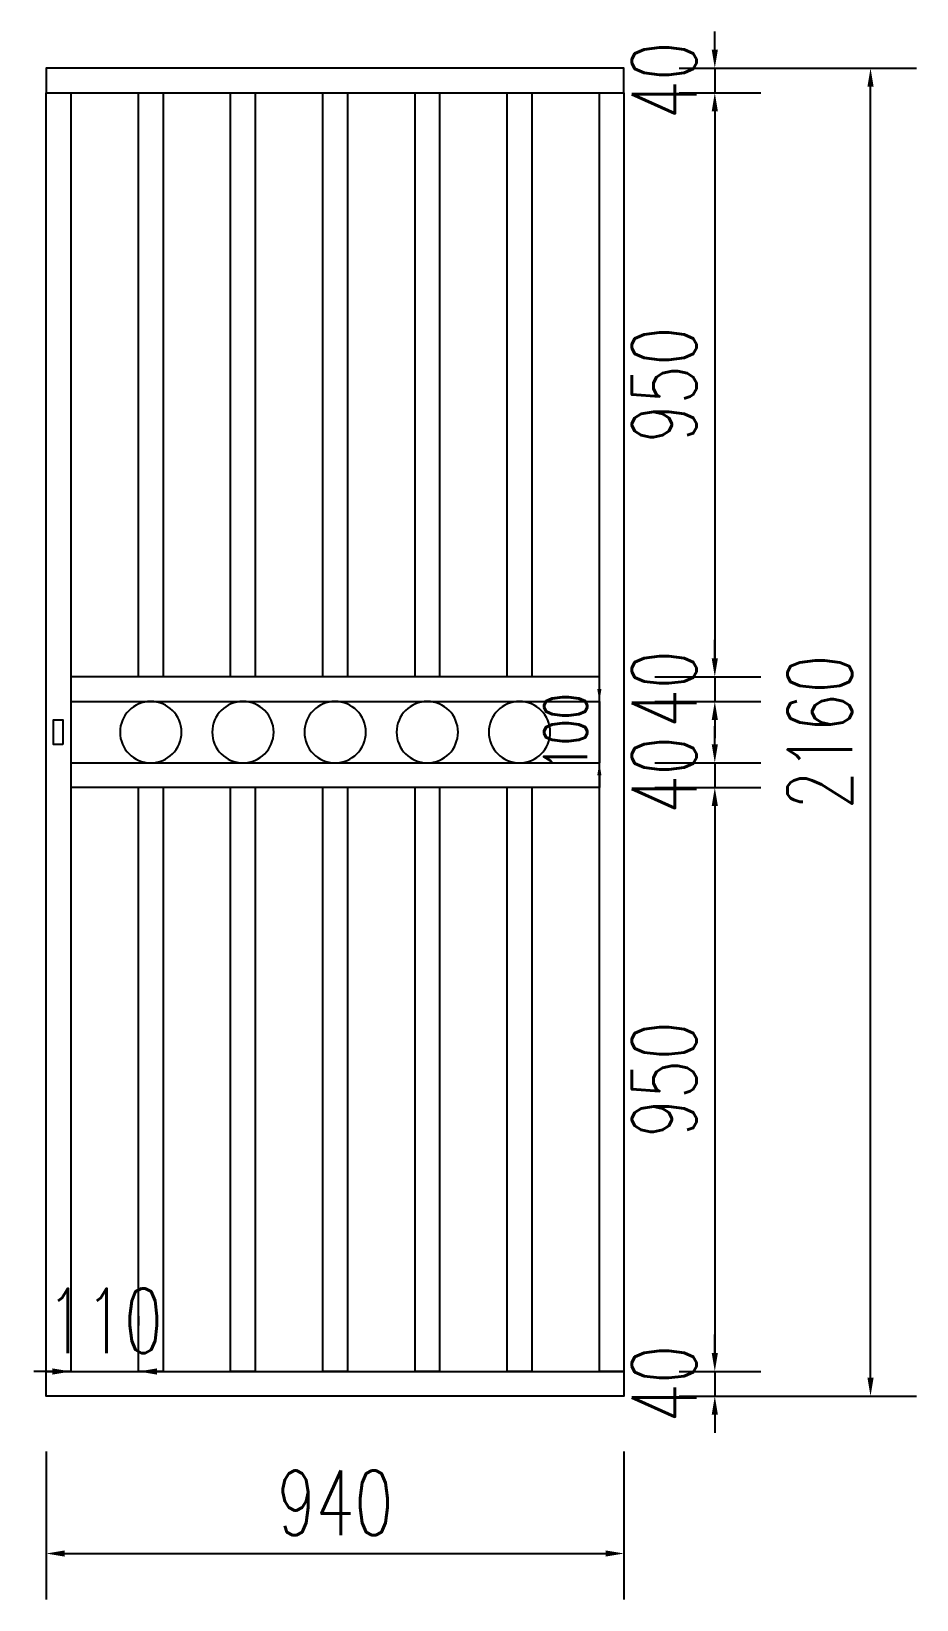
# Model space of a CAD drawing. Header units: millimetres. Extents: x -1461755 to -1310892, y 1449272 to 1531173.
# Drawn here: x -1415582 to -1414141, y 1461983 to 1464534 of the extents above; entities that cross this region are included whole.
import ezdxf

# ---------------------------------------------------------------- set-up
doc = ezdxf.new("R2010")
doc.units = ezdxf.units.MM
doc.header["$LTSCALE"] = 10
doc.layers.get('DEFPOINTS').update_dxf_attribs({"linetype": 'CONTINUOUS'})
doc.layers.add('W-FLOAT_BOWL浮筒', color=253, linetype='CONTINUOUS')
doc.styles.add('STANDARD_T3', font='simplex.shx', dxfattribs={"width": 0.7, "bigfont": 'gbcbig.shx'})
doc.dimstyles.new('W&&20', dxfattribs={"dimtxt": 70, "dimasz": 20, "dimexe": 50, "dimexo": 60, "dimgap": 20, "dimtad": 1, "dimdec": 0, "dimzin": 0, "dimdsep": 46, "dimtxsty": 'STANDARD_T3', "dimcen": 0.09, "dimclrd": 1, "dimclre": 1, "dimclrt": 7, "dimazin": 2, "dimtfac": 1, "dimtdec": 0, "dimtix": 1, "dimtmove": 2, "dimatfit": 3, "dimfxl": 100, "dimtolj": 1, "dimtzin": 0, "dimarcsym": 0})
doc.dimstyles.new('W&&30', dxfattribs={"dimtxt": 105, "dimasz": 30, "dimexe": 75, "dimexo": 90, "dimgap": 30, "dimtad": 1, "dimdec": 0, "dimzin": 0, "dimdsep": 46, "dimtxsty": 'STANDARD_T3', "dimcen": 0.09, "dimclrd": 1, "dimclre": 1, "dimclrt": 7, "dimazin": 2, "dimtfac": 1, "dimtdec": 0, "dimtix": 1, "dimtmove": 2, "dimatfit": 3, "dimfxl": 100, "dimtolj": 1, "dimtzin": 0, "dimarcsym": 0})

# ---------------------------------------------------------------- blocks, each defined once
blk = doc.blocks.new('*U268')
at = {"layer": 'W-FLOAT_BOWL浮筒'}
blk.add_circle((0, 0), 50, dxfattribs=at)
blk = doc.blocks.new('*U269')
at = {"layer": 'W-FLOAT_BOWL浮筒', "color": 0, "linetype": 'ByBlock', "lineweight": -2, "transparency": 16777216}
for p in [(0, 0), (150, 0), (300, 0), (450, 0), (600, 0)]:
    blk.add_blockref('*U268', p, dxfattribs=at)
blk = doc.blocks.new('*U266')
at = {"layer": 'W-FLOAT_BOWL浮筒'}
for points in [[(470, 1040), (-470, 1040), (-470, 1080), (470, 1080)], [(-470, -1040), (-430, -1040), (-430, 1040), (-470, 1040)], [(430, -1040), (470, -1040), (470, 1040), (430, 1040)], [(470, -1040), (-470, -1040), (-470, -1080), (470, -1080)]]:
    blk.add_lwpolyline(points, close=True, dxfattribs=at)
for points in [[(-280, 90), (-280, 1040), (-320, 1040), (-320, 90)], [(-130, 90), (-130, 1040), (-170, 1040), (-170, 90)], [(20, 90), (20, 1040), (-20, 1040), (-20, 90)], [(170, 90), (170, 1040), (130, 1040), (130, 90)], [(320, 90), (320, 1040), (280, 1040), (280, 90)], [(-430, 90), (430, 90)], [(430, 50), (-430, 50)], [(430, -50), (-430, -50)], [(-430, -90), (430, -90)], [(-320, -90), (-320, -1040), (-280, -1040), (-280, -90)], [(-170, -90), (-170, -1040), (-130, -1040), (-130, -90)], [(-20, -90), (-20, -1040), (20, -1040), (20, -90)], [(130, -90), (130, -1040), (170, -1040), (170, -90)], [(280, -90), (280, -1040), (320, -1040), (320, -90)]]:
    blk.add_lwpolyline(points, dxfattribs=at)
blk.add_blockref('*U269', (-300, 0), dxfattribs=at)
blk = doc.blocks.new('*U267')
at = {"layer": 'W-FLOAT_BOWL浮筒', "color": 0, "linetype": 'ByBlock', "lineweight": -2, "transparency": 16777216}
blk.add_blockref('*U266', (0, 0), dxfattribs=at)
blk = doc.blocks.new('*D377')
at = {"layer": 'DEFPOINTS', "color": 0, "transparency": 16777216}
for p in [(-1415557.3, 1462314.3), (-1414617.3, 1462314.3), (-1414617.3, 1462058.2)]:
    blk.add_point(p, dxfattribs=at)
at = {"layer": 'W-FLOAT_BOWL浮筒', "color": 1, "lineweight": -2, "transparency": 16777216}
for p, q in [((-1415557.3, 1462224.3), (-1415557.3, 1461983.2)), ((-1414617.3, 1462224.3), (-1414617.3, 1461983.2)), ((-1415527.3, 1462058.2), (-1414647.3, 1462058.2))]:
    blk.add_line(p, q, dxfattribs=at)
at = {"layer": 'W-FLOAT_BOWL浮筒', "color": 1, "transparency": 16777216}
for points in [[(-1415527.3, 1462063.2), (-1415527.3, 1462053.2), (-1415557.3, 1462058.2)], [(-1414647.3, 1462063.2), (-1414647.3, 1462053.2), (-1414617.3, 1462058.2)]]:
    blk.add_solid(points, dxfattribs=at)
at = {"layer": 'W-FLOAT_BOWL浮筒', "color": 7, "transparency": 16777216, "insert": (-1415087.3, 1462140.7), "char_height": 105, "attachment_point": 5, "style": 'STANDARD_T3'}
blk.add_mtext('\\A1;940', dxfattribs=at)
blk = doc.blocks.new('*D378')
at = {"layer": 'DEFPOINTS', "color": 0, "transparency": 16777216}
for p in [(-1414617.3, 1464474.3), (-1414216.1, 1464474.3), (-1414617.3, 1462314.3)]:
    blk.add_point(p, dxfattribs=at)
at = {"layer": 'W-FLOAT_BOWL浮筒', "color": 1, "lineweight": -2, "transparency": 16777216}
for p, q in [((-1414527.3, 1464474.3), (-1414141.1, 1464474.3)), ((-1414216.1, 1462344.3), (-1414216.1, 1464444.3)), ((-1414527.3, 1462314.3), (-1414141.1, 1462314.3))]:
    blk.add_line(p, q, dxfattribs=at)
at = {"layer": 'W-FLOAT_BOWL浮筒', "color": 1, "transparency": 16777216}
for points in [[(-1414221.1, 1464444.3), (-1414211.1, 1464444.3), (-1414216.1, 1464474.3)], [(-1414221.1, 1462344.3), (-1414211.1, 1462344.3), (-1414216.1, 1462314.3)]]:
    blk.add_solid(points, dxfattribs=at)
at = {"layer": 'W-FLOAT_BOWL浮筒', "color": 7, "transparency": 16777216, "insert": (-1414298.6, 1463394.3), "char_height": 105, "attachment_point": 5, "rotation": 90, "style": 'STANDARD_T3'}
blk.add_mtext('\\A1;2160', dxfattribs=at)
blk = doc.blocks.new('*D379')
at = {"layer": 'DEFPOINTS', "color": 0, "transparency": 16777216}
for p in [(-1415517.3, 1462354.3), (-1415407.3, 1462354.3), (-1415407.3, 1462354.3)]:
    blk.add_point(p, dxfattribs=at)
at = {"layer": 'W-FLOAT_BOWL浮筒', "color": 1, "lineweight": -2, "transparency": 16777216}
for p, q in [((-1415517.3, 1462444.3), (-1415517.3, 1462429.3)), ((-1415407.3, 1462444.3), (-1415407.3, 1462429.3)), ((-1415547.3, 1462354.3), (-1415577.3, 1462354.3)), ((-1415517.3, 1462354.3), (-1415407.3, 1462354.3)), ((-1415377.3, 1462354.3), (-1415347.3, 1462354.3))]:
    blk.add_line(p, q, dxfattribs=at)
at = {"layer": 'W-FLOAT_BOWL浮筒', "color": 1, "transparency": 16777216}
for points in [[(-1415547.3, 1462359.3), (-1415547.3, 1462349.3), (-1415517.3, 1462354.3)], [(-1415377.3, 1462359.3), (-1415377.3, 1462349.3), (-1415407.3, 1462354.3)]]:
    blk.add_solid(points, dxfattribs=at)
at = {"layer": 'W-FLOAT_BOWL浮筒', "color": 7, "transparency": 16777216, "insert": (-1415462.3, 1462436.8), "char_height": 105, "attachment_point": 5, "style": 'STANDARD_T3'}
blk.add_mtext('\\A1;110', dxfattribs=at)
blk = doc.blocks.new('*D381')
at = {"layer": 'DEFPOINTS', "color": 0, "transparency": 16777216}
for p in [(-1414617.3, 1464474.3), (-1414617.3, 1464434.3), (-1414469.5, 1464434.3)]:
    blk.add_point(p, dxfattribs=at)
at = {"layer": 'W-FLOAT_BOWL浮筒', "color": 1, "lineweight": -2, "transparency": 16777216}
for p, q in [((-1414469.5, 1464504.3), (-1414469.5, 1464534.3)), ((-1414527.3, 1464474.3), (-1414394.5, 1464474.3)), ((-1414469.5, 1464474.3), (-1414469.5, 1464434.3)), ((-1414527.3, 1464434.3), (-1414394.5, 1464434.3)), ((-1414469.5, 1464404.3), (-1414469.5, 1464374.3))]:
    blk.add_line(p, q, dxfattribs=at)
at = {"layer": 'W-FLOAT_BOWL浮筒', "color": 1, "transparency": 16777216}
for points in [[(-1414474.5, 1464504.3), (-1414464.5, 1464504.3), (-1414469.5, 1464474.3)], [(-1414474.5, 1464404.3), (-1414464.5, 1464404.3), (-1414469.5, 1464434.3)]]:
    blk.add_solid(points, dxfattribs=at)
at = {"layer": 'W-FLOAT_BOWL浮筒', "color": 7, "transparency": 16777216, "insert": (-1414552, 1464454.3), "char_height": 105, "attachment_point": 5, "rotation": 90, "style": 'STANDARD_T3'}
blk.add_mtext('\\A1;40', dxfattribs=at)
blk = doc.blocks.new('*D382')
at = {"layer": 'DEFPOINTS', "color": 0, "transparency": 16777216}
for p in [(-1414617.3, 1464434.3), (-1414657.3, 1463484.3), (-1414469.5, 1463484.3)]:
    blk.add_point(p, dxfattribs=at)
at = {"layer": 'W-FLOAT_BOWL浮筒', "color": 1, "lineweight": -2, "transparency": 16777216}
for p, q in [((-1414527.3, 1464434.3), (-1414394.5, 1464434.3)), ((-1414469.5, 1464404.3), (-1414469.5, 1463514.3)), ((-1414567.3, 1463484.3), (-1414394.5, 1463484.3))]:
    blk.add_line(p, q, dxfattribs=at)
at = {"layer": 'W-FLOAT_BOWL浮筒', "color": 1, "transparency": 16777216}
for points in [[(-1414474.5, 1464404.3), (-1414464.5, 1464404.3), (-1414469.5, 1464434.3)], [(-1414474.5, 1463514.3), (-1414464.5, 1463514.3), (-1414469.5, 1463484.3)]]:
    blk.add_solid(points, dxfattribs=at)
at = {"layer": 'W-FLOAT_BOWL浮筒', "color": 7, "transparency": 16777216, "insert": (-1414552, 1463959.3), "char_height": 105, "attachment_point": 5, "rotation": 90, "style": 'STANDARD_T3'}
blk.add_mtext('\\A1;950', dxfattribs=at)
blk = doc.blocks.new('*D383')
at = {"layer": 'DEFPOINTS', "color": 0, "transparency": 16777216}
for p in [(-1414657.3, 1463484.3), (-1414657.3, 1463444.3), (-1414469.5, 1463444.3)]:
    blk.add_point(p, dxfattribs=at)
at = {"layer": 'W-FLOAT_BOWL浮筒', "color": 1, "lineweight": -2, "transparency": 16777216}
for p, q in [((-1414469.5, 1463514.3), (-1414469.5, 1463544.3)), ((-1414567.3, 1463484.3), (-1414394.5, 1463484.3)), ((-1414469.5, 1463484.3), (-1414469.5, 1463444.3)), ((-1414567.3, 1463444.3), (-1414394.5, 1463444.3)), ((-1414469.5, 1463414.3), (-1414469.5, 1463384.3))]:
    blk.add_line(p, q, dxfattribs=at)
at = {"layer": 'W-FLOAT_BOWL浮筒', "color": 1, "transparency": 16777216}
for points in [[(-1414474.5, 1463514.3), (-1414464.5, 1463514.3), (-1414469.5, 1463484.3)], [(-1414474.5, 1463414.3), (-1414464.5, 1463414.3), (-1414469.5, 1463444.3)]]:
    blk.add_solid(points, dxfattribs=at)
at = {"layer": 'W-FLOAT_BOWL浮筒', "color": 7, "transparency": 16777216, "insert": (-1414552, 1463464.3), "char_height": 105, "attachment_point": 5, "rotation": 90, "style": 'STANDARD_T3'}
blk.add_mtext('\\A1;40', dxfattribs=at)
blk = doc.blocks.new('*D385')
at = {"layer": 'DEFPOINTS', "color": 0, "transparency": 16777216}
for p in [(-1414657.3, 1463344.3), (-1414657.3, 1463304.3), (-1414469.5, 1463304.3)]:
    blk.add_point(p, dxfattribs=at)
at = {"layer": 'W-FLOAT_BOWL浮筒', "color": 1, "lineweight": -2, "transparency": 16777216}
for p, q in [((-1414469.5, 1463374.3), (-1414469.5, 1463404.3)), ((-1414567.3, 1463344.3), (-1414394.5, 1463344.3)), ((-1414469.5, 1463344.3), (-1414469.5, 1463304.3)), ((-1414567.3, 1463304.3), (-1414394.5, 1463304.3)), ((-1414469.5, 1463274.3), (-1414469.5, 1463244.3))]:
    blk.add_line(p, q, dxfattribs=at)
at = {"layer": 'W-FLOAT_BOWL浮筒', "color": 1, "transparency": 16777216}
for points in [[(-1414474.5, 1463374.3), (-1414464.5, 1463374.3), (-1414469.5, 1463344.3)], [(-1414474.5, 1463274.3), (-1414464.5, 1463274.3), (-1414469.5, 1463304.3)]]:
    blk.add_solid(points, dxfattribs=at)
at = {"layer": 'W-FLOAT_BOWL浮筒', "color": 7, "transparency": 16777216, "insert": (-1414552, 1463324.3), "char_height": 105, "attachment_point": 5, "rotation": 90, "style": 'STANDARD_T3'}
blk.add_mtext('\\A1;40', dxfattribs=at)
blk = doc.blocks.new('*D386')
at = {"layer": 'DEFPOINTS', "color": 0, "transparency": 16777216}
for p in [(-1414657.3, 1463304.3), (-1414617.3, 1462354.3), (-1414469.5, 1462354.3)]:
    blk.add_point(p, dxfattribs=at)
at = {"layer": 'W-FLOAT_BOWL浮筒', "color": 1, "lineweight": -2, "transparency": 16777216}
for p, q in [((-1414567.3, 1463304.3), (-1414394.5, 1463304.3)), ((-1414469.5, 1463274.3), (-1414469.5, 1462384.3)), ((-1414527.3, 1462354.3), (-1414394.5, 1462354.3))]:
    blk.add_line(p, q, dxfattribs=at)
at = {"layer": 'W-FLOAT_BOWL浮筒', "color": 1, "transparency": 16777216}
for points in [[(-1414474.5, 1463274.3), (-1414464.5, 1463274.3), (-1414469.5, 1463304.3)], [(-1414474.5, 1462384.3), (-1414464.5, 1462384.3), (-1414469.5, 1462354.3)]]:
    blk.add_solid(points, dxfattribs=at)
at = {"layer": 'W-FLOAT_BOWL浮筒', "color": 7, "transparency": 16777216, "insert": (-1414552, 1462829.3), "char_height": 105, "attachment_point": 5, "rotation": 90, "style": 'STANDARD_T3'}
blk.add_mtext('\\A1;950', dxfattribs=at)
blk = doc.blocks.new('*D387')
at = {"layer": 'DEFPOINTS', "color": 0, "transparency": 16777216}
for p in [(-1414617.3, 1462354.3), (-1414617.3, 1462314.3), (-1414469.5, 1462314.3)]:
    blk.add_point(p, dxfattribs=at)
at = {"layer": 'W-FLOAT_BOWL浮筒', "color": 1, "lineweight": -2, "transparency": 16777216}
for p, q in [((-1414469.5, 1462384.3), (-1414469.5, 1462414.3)), ((-1414527.3, 1462354.3), (-1414394.5, 1462354.3)), ((-1414469.5, 1462354.3), (-1414469.5, 1462314.3)), ((-1414527.3, 1462314.3), (-1414394.5, 1462314.3)), ((-1414469.5, 1462284.3), (-1414469.5, 1462254.3))]:
    blk.add_line(p, q, dxfattribs=at)
at = {"layer": 'W-FLOAT_BOWL浮筒', "color": 1, "transparency": 16777216}
for points in [[(-1414474.5, 1462384.3), (-1414464.5, 1462384.3), (-1414469.5, 1462354.3)], [(-1414474.5, 1462284.3), (-1414464.5, 1462284.3), (-1414469.5, 1462314.3)]]:
    blk.add_solid(points, dxfattribs=at)
at = {"layer": 'W-FLOAT_BOWL浮筒', "color": 7, "transparency": 16777216, "insert": (-1414552, 1462334.3), "char_height": 105, "attachment_point": 5, "rotation": 90, "style": 'STANDARD_T3'}
blk.add_mtext('\\A1;40', dxfattribs=at)
blk = doc.blocks.new('*D388')
at = {"layer": 'DEFPOINTS', "color": 0, "transparency": 16777216}
for p in [(-1414657.3, 1463444.3), (-1414657.3, 1463344.3), (-1414657.3, 1463344.3)]:
    blk.add_point(p, dxfattribs=at)
at = {"layer": 'W-FLOAT_BOWL浮筒', "color": 1, "lineweight": -2, "transparency": 16777216}
for p, q in [((-1414657.3, 1463464.3), (-1414657.3, 1463484.3)), ((-1414717.3, 1463444.3), (-1414707.3, 1463444.3)), ((-1414657.3, 1463444.3), (-1414657.3, 1463344.3)), ((-1414717.3, 1463344.3), (-1414707.3, 1463344.3)), ((-1414657.3, 1463324.3), (-1414657.3, 1463304.3))]:
    blk.add_line(p, q, dxfattribs=at)
at = {"layer": 'W-FLOAT_BOWL浮筒', "color": 1, "transparency": 16777216}
for points in [[(-1414660.7, 1463464.3), (-1414654, 1463464.3), (-1414657.3, 1463444.3)], [(-1414660.7, 1463324.3), (-1414654, 1463324.3), (-1414657.3, 1463344.3)]]:
    blk.add_solid(points, dxfattribs=at)
at = {"layer": 'W-FLOAT_BOWL浮筒', "color": 7, "transparency": 16777216, "insert": (-1414712.3, 1463394.3), "char_height": 70, "attachment_point": 5, "rotation": 90, "style": 'STANDARD_T3'}
blk.add_mtext('\\A1;100', dxfattribs=at)

msp = doc.modelspace()

# ---------------------------------------------------------------- linework, layer by layer
at = {"layer": 'W-FLOAT_BOWL浮筒'}
msp.add_lwpolyline([(-1415530.4, 1463374.3), (-1415545.4, 1463374.3), (-1415545.4, 1463414.3), (-1415530.4, 1463414.3)], close=True, dxfattribs=at)

# ---------------------------------------------------------------- block references
at = {"layer": 'W-FLOAT_BOWL浮筒', "xscale": -1}
msp.add_blockref('*U267', (-1415087.3, 1463394.3), dxfattribs=at)

# ---------------------------------------------------------------- dimensions: what is measured, and where the dimension line sits
at = {"layer": 'W-FLOAT_BOWL浮筒'}
for base, p1, p2, dimstyle, picture, middle in [((-1414469.5, 1464434.3), (-1414617.3, 1464474.3), (-1414617.3, 1464434.3), 'W&&30', '*D381', (-1414552, 1464454.3)), ((-1414216.1, 1464474.3), (-1414617.3, 1462314.3), (-1414617.3, 1464474.3), 'W&&30', '*D378', (-1414298.6, 1463394.3)), ((-1414469.5, 1463484.3), (-1414617.3, 1464434.3), (-1414657.3, 1463484.3), 'W&&30', '*D382', (-1414552, 1463959.3)), ((-1414469.5, 1463444.3), (-1414657.3, 1463484.3), (-1414657.3, 1463444.3), 'W&&30', '*D383', (-1414552, 1463464.3)), ((-1414657.3, 1463344.3), (-1414657.3, 1463444.3), (-1414657.3, 1463344.3), 'W&&20', '*D388', (-1414712.3, 1463394.3)), ((-1414469.5, 1463304.3), (-1414657.3, 1463344.3), (-1414657.3, 1463304.3), 'W&&30', '*D385', (-1414552, 1463324.3)), ((-1414469.5, 1462354.3), (-1414657.3, 1463304.3), (-1414617.3, 1462354.3), 'W&&30', '*D386', (-1414552, 1462829.3)), ((-1414469.5, 1462314.3), (-1414617.3, 1462354.3), (-1414617.3, 1462314.3), 'W&&30', '*D387', (-1414552, 1462334.3))]:
    dim = msp.add_linear_dim(base=base, p1=p1, p2=p2, angle=90, dimstyle=dimstyle, dxfattribs=at)
    dim.commit()
    dim.dimension.update_dxf_attribs({"geometry": picture, "text_midpoint": middle})
for base, p1, p2, picture, middle in [((-1415407.3, 1462354.3), (-1415517.3, 1462354.3), (-1415407.3, 1462354.3), '*D379', (-1415462.3, 1462436.8)), ((-1414617.3, 1462058.2), (-1415557.3, 1462314.3), (-1414617.3, 1462314.3), '*D377', (-1415087.3, 1462140.7))]:
    dim = msp.add_linear_dim(base=base, p1=p1, p2=p2, dimstyle='W&&30', dxfattribs=at)
    dim.commit()
    dim.dimension.update_dxf_attribs({"geometry": picture, "text_midpoint": middle})

doc.saveas('drawing.dxf')
